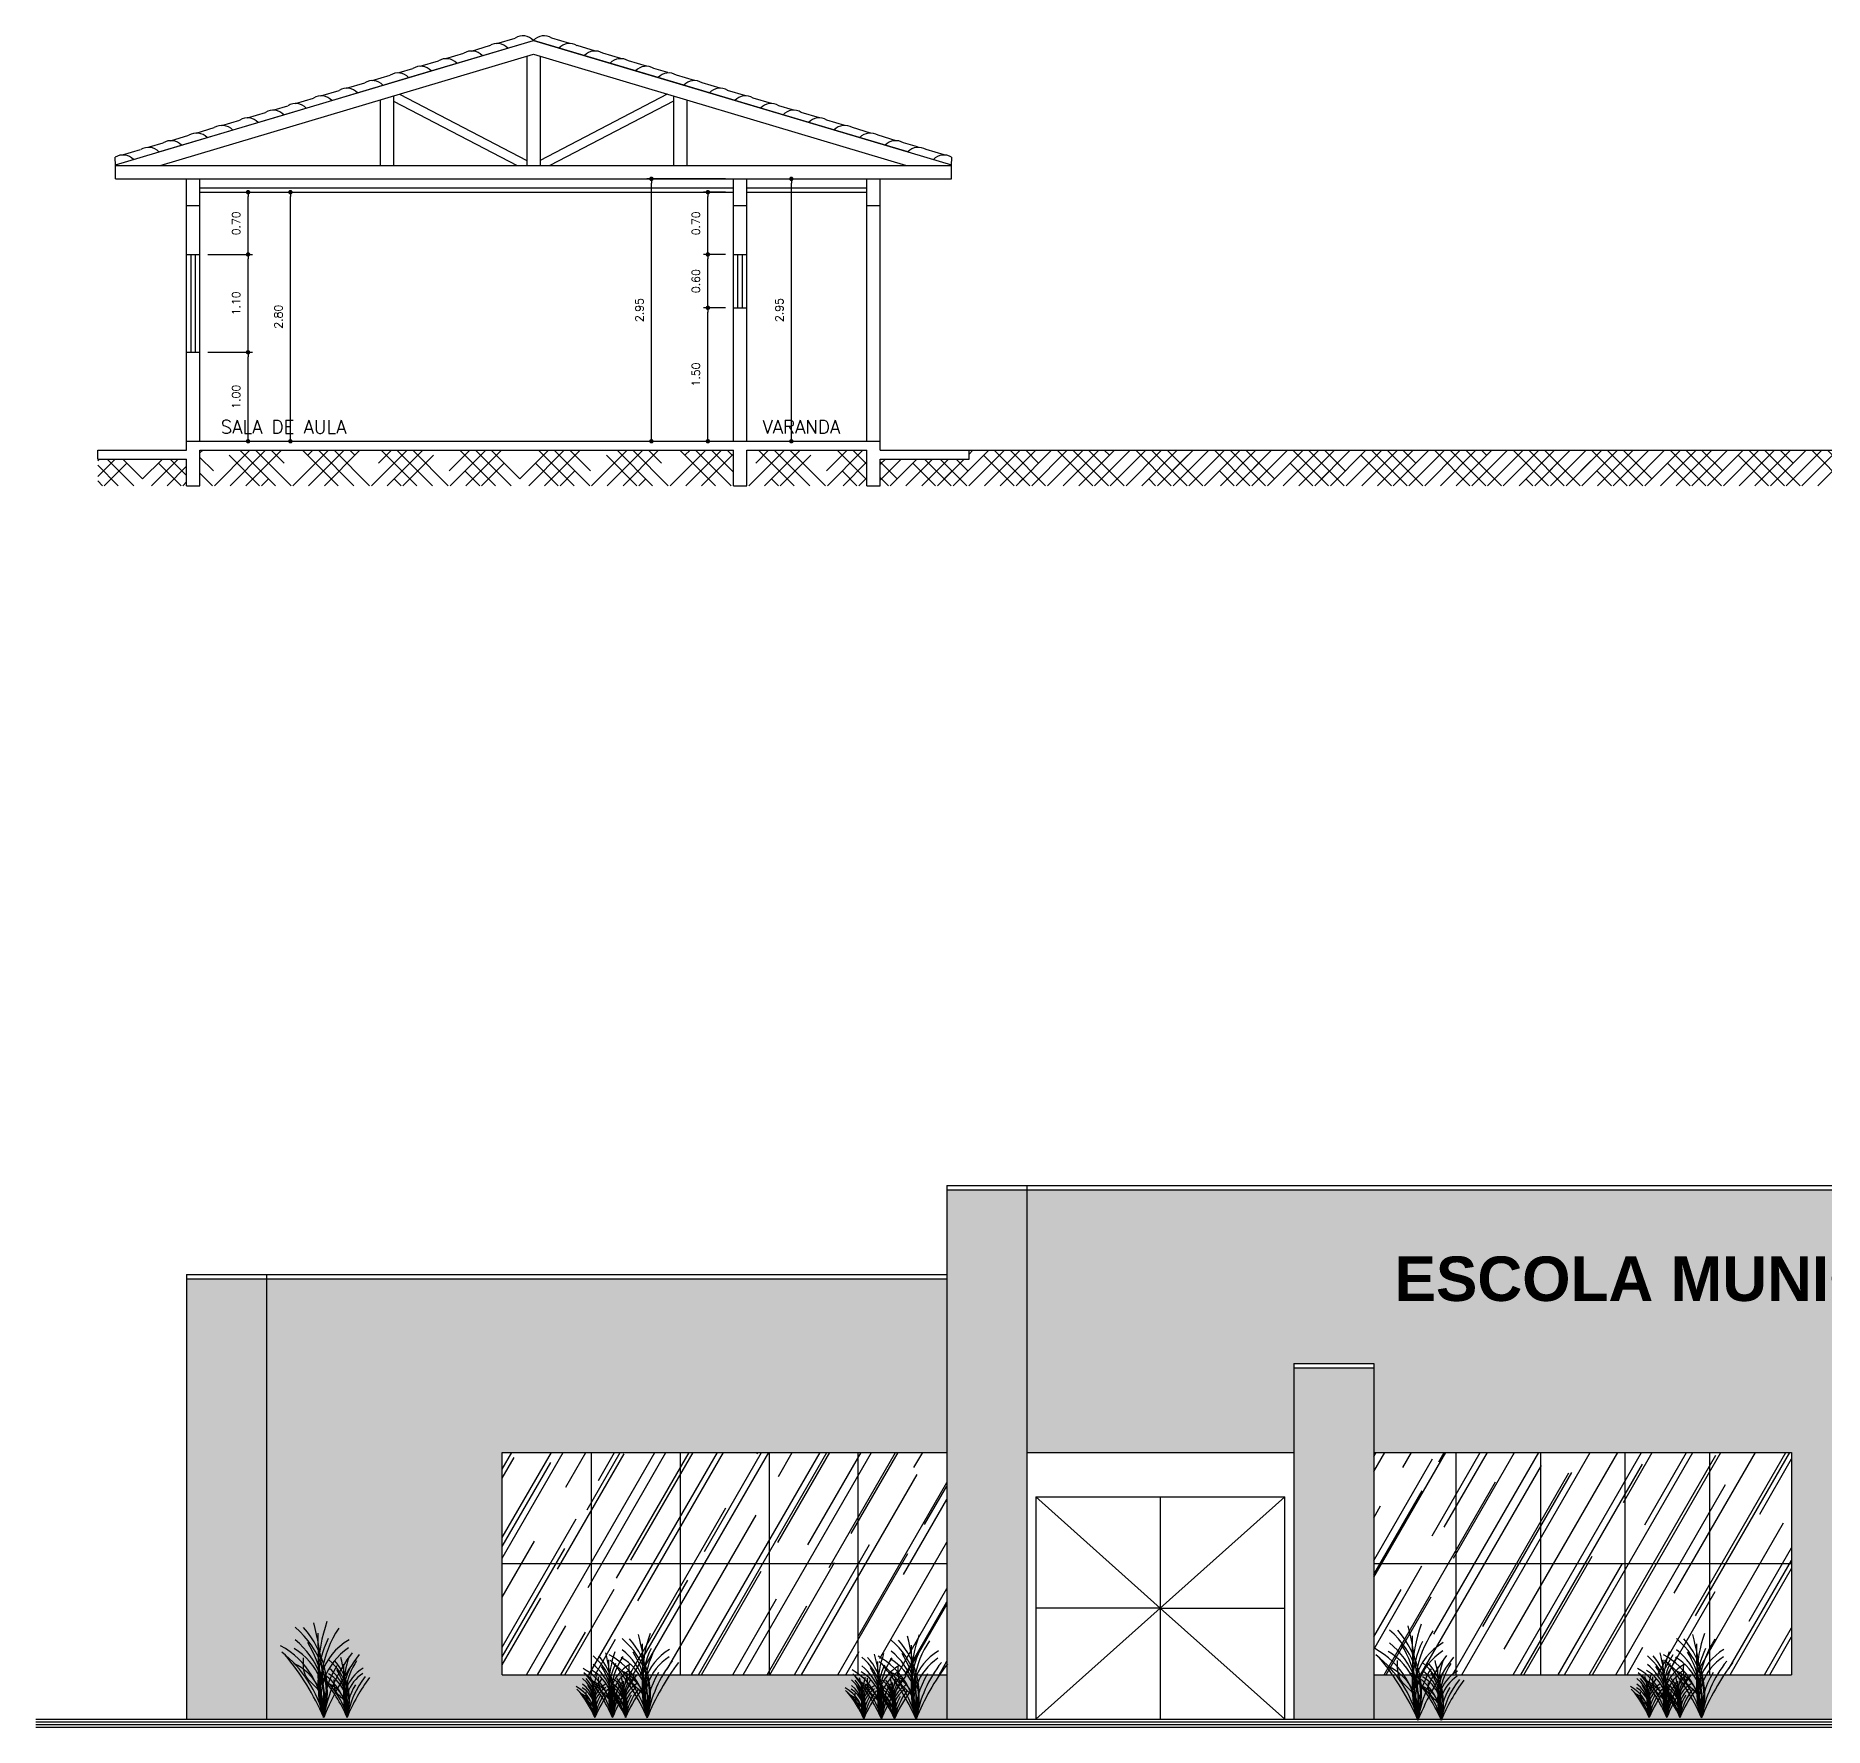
# Model space of a CAD drawing. Extents: x -437 to -220, y 135 to 227.
# Drawn here: x -323.64 to -303.53, y 208 to 227.01 of the extents above; entities that cross this region are included whole.
import ezdxf
from ezdxf.enums import TextEntityAlignment as Align

# ---------------------------------------------------------------- set-up
doc = ezdxf.new("R2010")
doc.units = 0
doc.header["$MEASUREMENT"] = 0
doc.layers.get('0').update_dxf_attribs({"linetype": 'CONTINUOUS'})
doc.layers.get('DEFPOINTS').update_dxf_attribs({"linetype": 'CONTINUOUS'})
for name, color, linetype in [('ALVENARIA', 7, 'CONTINUOUS'), ('ALVENARIA1', 44, 'CONTINUOUS'), ('ALVENARIA2', 9, 'CONTINUOUS'), ('COBERTURA', 6, 'CONTINUOUS'), ('COTA', 1, 'CONTINUOUS'), ('HATCH', 30, 'CONTINUOUS'), ('JAPOR', 142, 'CONTINUOUS'), ('JARDIM', 90, 'CONTINUOUS'), ('TEXTO3', 3, 'CONTINUOUS'), ('TEXTO5', 5, 'CONTINUOUS')]:
    doc.layers.add(name, color=color, linetype=linetype)
doc.styles.add('SANSSERIFBOLD', font='sasb____.pfb')
doc.styles.add('SIMPLEX', font='SIMPLEX.SHX')
doc.dimstyles.new('DIM50', dxfattribs={"dimtxt": 0.09, "dimasz": 0.05, "dimexe": 0.05, "dimexo": 0.09, "dimgap": 0.09, "dimtad": 1, "dimzin": 0, "dimdsep": 46, "dimtxsty": 'SIMPLEX', "dimblk": 'DOT', "dimcen": 0.09, "dimadec": 0, "dimazin": 0, "dimtfac": 1, "dimtix": 1, "dimtofl": 0, "dimtmove": 2, "dimatfit": 3, "dimldrblk": 'DOT', "dimfxl": 1, "dimtolj": 1, "dimtzin": 0, "dimarcsym": 0})
pattern_1 = [(60, (0, 81.377), (0.1169873, 1.20262794), [7.5, -1, 2.5, -0.5]), (60, (0.116, 82.0779), (-0.8259069, -0.1005127), [1.5, -0.165, 3, -0.375]), (60, (-0.24306, 81.80603), (1.0098815, 2.41916605), [4, -0.7, 2, -0.5])]

# ---------------------------------------------------------------- blocks, each defined once
blk = doc.blocks.new('DOT')
at = {"layer": 'ALVENARIA', "color": 0, "linetype": 'ByBlock'}
blk.add_line((-0.5, 0), (-1, 0), dxfattribs=at)
at = {"layer": 'ALVENARIA', "color": 0, "linetype": 'ByBlock', "const_width": 0.5}
blk.add_lwpolyline([(-0.25, 0, 1), (0.25, 0, 1)], format="xyb", close=True, dxfattribs=at)
blk = doc.blocks.new('*D223')
at = {"color": 0, "linetype": 'ByBlock'}
for p, q in [((-321.706, 223.454), (-321.205, 223.454)), ((-321.255, 222.504), (-321.255, 223.404))]:
    blk.add_line(p, q, dxfattribs=at)
at = {"layer": 'DEFPOINTS', "color": 0, "linetype": 'ByBlock'}
for p in [(-321.796, 223.454), (-321.255, 223.454), (-321.796, 222.454)]:
    blk.add_point(p, dxfattribs=at)
at = {"color": 0, "linetype": 'ByBlock', "xscale": 0.05, "yscale": 0.05, "zscale": 0.05}
for p, rotation in [((-321.255, 223.454), 90), ((-321.255, 222.454), 270)]:
    blk.add_blockref('DOT', p, dxfattribs=dict(at, rotation=rotation))
at = {"color": 0, "linetype": 'ByBlock', "insert": (-321.39, 222.954), "char_height": 0.09, "attachment_point": 5, "rotation": 90, "style": 'SIMPLEX'}
blk.add_mtext('\\A1;1.00', dxfattribs=at)
blk = doc.blocks.new('*D224')
at = {"color": 0, "linetype": 'ByBlock'}
for p, q in [((-321.706, 224.554), (-321.205, 224.554)), ((-321.255, 223.504), (-321.255, 224.504))]:
    blk.add_line(p, q, dxfattribs=at)
at = {"layer": 'DEFPOINTS', "color": 0, "linetype": 'ByBlock'}
for p in [(-321.796, 224.554), (-321.255, 224.554), (-321.796, 223.454)]:
    blk.add_point(p, dxfattribs=at)
at = {"color": 0, "linetype": 'ByBlock', "xscale": 0.05, "yscale": 0.05, "zscale": 0.05}
for p, rotation in [((-321.255, 224.554), 90), ((-321.255, 223.454), 270)]:
    blk.add_blockref('DOT', p, dxfattribs=dict(at, rotation=rotation))
at = {"color": 0, "linetype": 'ByBlock', "insert": (-321.39, 224.004), "char_height": 0.09, "attachment_point": 5, "rotation": 90, "style": 'SIMPLEX'}
blk.add_mtext('\\A1;1.10', dxfattribs=at)
blk = doc.blocks.new('*D225')
at = {"color": 0, "linetype": 'ByBlock'}
for p, q in [((-321.706, 225.254), (-321.205, 225.254)), ((-321.255, 224.604), (-321.255, 225.204))]:
    blk.add_line(p, q, dxfattribs=at)
at = {"layer": 'DEFPOINTS', "color": 0, "linetype": 'ByBlock'}
for p in [(-321.796, 225.254), (-321.255, 225.254), (-321.796, 224.554)]:
    blk.add_point(p, dxfattribs=at)
at = {"color": 0, "linetype": 'ByBlock', "xscale": 0.05, "yscale": 0.05, "zscale": 0.05}
for p, rotation in [((-321.255, 225.254), 90), ((-321.255, 224.554), 270)]:
    blk.add_blockref('DOT', p, dxfattribs=dict(at, rotation=rotation))
at = {"color": 0, "linetype": 'ByBlock', "insert": (-321.39, 224.904), "char_height": 0.09, "attachment_point": 5, "rotation": 90, "style": 'SIMPLEX'}
blk.add_mtext('\\A1;0.70', dxfattribs=at)
blk = doc.blocks.new('*D226')
at = {"color": 0, "linetype": 'ByBlock'}
for p, q in [((-315.886, 223.954), (-316.134, 223.954)), ((-316.084, 222.504), (-316.084, 223.904))]:
    blk.add_line(p, q, dxfattribs=at)
at = {"layer": 'DEFPOINTS', "color": 0, "linetype": 'ByBlock'}
for p in [(-316.084, 223.954), (-315.796, 223.954), (-315.796, 222.454)]:
    blk.add_point(p, dxfattribs=at)
at = {"color": 0, "linetype": 'ByBlock', "xscale": 0.05, "yscale": 0.05, "zscale": 0.05}
for p, rotation in [((-316.084, 223.954), 90), ((-316.084, 222.454), 270)]:
    blk.add_blockref('DOT', p, dxfattribs=dict(at, rotation=rotation))
at = {"color": 0, "linetype": 'ByBlock', "insert": (-316.219, 223.204), "char_height": 0.09, "attachment_point": 5, "rotation": 90, "style": 'SIMPLEX'}
blk.add_mtext('\\A1;1.50', dxfattribs=at)
blk = doc.blocks.new('*D227')
at = {"color": 0, "linetype": 'ByBlock'}
for p, q in [((-315.886, 224.554), (-316.134, 224.554)), ((-316.084, 224.004), (-316.084, 224.504))]:
    blk.add_line(p, q, dxfattribs=at)
at = {"layer": 'DEFPOINTS', "color": 0, "linetype": 'ByBlock'}
for p in [(-316.084, 224.554), (-315.796, 224.554), (-315.796, 223.954)]:
    blk.add_point(p, dxfattribs=at)
at = {"color": 0, "linetype": 'ByBlock', "xscale": 0.05, "yscale": 0.05, "zscale": 0.05}
for p, rotation in [((-316.084, 224.554), 90), ((-316.084, 223.954), 270)]:
    blk.add_blockref('DOT', p, dxfattribs=dict(at, rotation=rotation))
at = {"color": 0, "linetype": 'ByBlock', "insert": (-316.219, 224.254), "char_height": 0.09, "attachment_point": 5, "rotation": 90, "style": 'SIMPLEX'}
blk.add_mtext('\\A1;0.60', dxfattribs=at)
blk = doc.blocks.new('*D228')
at = {"color": 0, "linetype": 'ByBlock'}
for p, q in [((-315.886, 225.254), (-316.134, 225.254)), ((-316.084, 224.604), (-316.084, 225.204))]:
    blk.add_line(p, q, dxfattribs=at)
at = {"layer": 'DEFPOINTS', "color": 0, "linetype": 'ByBlock'}
for p in [(-316.084, 225.254), (-315.796, 225.254), (-315.796, 224.554)]:
    blk.add_point(p, dxfattribs=at)
at = {"color": 0, "linetype": 'ByBlock', "xscale": 0.05, "yscale": 0.05, "zscale": 0.05}
for p, rotation in [((-316.084, 225.254), 90), ((-316.084, 224.554), 270)]:
    blk.add_blockref('DOT', p, dxfattribs=dict(at, rotation=rotation))
at = {"color": 0, "linetype": 'ByBlock', "insert": (-316.219, 224.904), "char_height": 0.09, "attachment_point": 5, "rotation": 90, "style": 'SIMPLEX'}
blk.add_mtext('\\A1;0.70', dxfattribs=at)
blk = doc.blocks.new('*D229')
at = {"color": 0, "linetype": 'ByBlock'}
for p, q in [((-315.886, 225.404), (-316.769, 225.404)), ((-316.719, 222.504), (-316.719, 225.354))]:
    blk.add_line(p, q, dxfattribs=at)
at = {"layer": 'DEFPOINTS', "color": 0, "linetype": 'ByBlock'}
for p in [(-316.719, 225.404), (-315.796, 225.404), (-315.796, 222.454)]:
    blk.add_point(p, dxfattribs=at)
at = {"color": 0, "linetype": 'ByBlock', "xscale": 0.05, "yscale": 0.05, "zscale": 0.05}
for p, rotation in [((-316.719, 225.404), 90), ((-316.719, 222.454), 270)]:
    blk.add_blockref('DOT', p, dxfattribs=dict(at, rotation=rotation))
at = {"color": 0, "linetype": 'ByBlock', "insert": (-316.854, 223.929), "char_height": 0.09, "attachment_point": 5, "rotation": 90, "style": 'SIMPLEX'}
blk.add_mtext('\\A1;2.95', dxfattribs=at)
blk = doc.blocks.new('*D230')
at = {"color": 0, "linetype": 'ByBlock'}
for p, q in [((-321.706, 225.254), (-320.729, 225.254)), ((-320.779, 222.504), (-320.779, 225.204))]:
    blk.add_line(p, q, dxfattribs=at)
at = {"layer": 'DEFPOINTS', "color": 0, "linetype": 'ByBlock'}
for p in [(-321.796, 225.254), (-320.779, 225.254), (-321.796, 222.454)]:
    blk.add_point(p, dxfattribs=at)
at = {"color": 0, "linetype": 'ByBlock', "xscale": 0.05, "yscale": 0.05, "zscale": 0.05}
for p, rotation in [((-320.779, 225.254), 90), ((-320.779, 222.454), 270)]:
    blk.add_blockref('DOT', p, dxfattribs=dict(at, rotation=rotation))
at = {"color": 0, "linetype": 'ByBlock', "insert": (-320.914, 223.854), "char_height": 0.09, "attachment_point": 5, "rotation": 90, "style": 'SIMPLEX'}
blk.add_mtext('\\A1;2.80', dxfattribs=at)
blk = doc.blocks.new('*D231')
at = {"color": 0, "linetype": 'ByBlock'}
for p, q in [((-315.556, 225.404), (-315.095, 225.404)), ((-315.145, 222.504), (-315.145, 225.354))]:
    blk.add_line(p, q, dxfattribs=at)
at = {"layer": 'DEFPOINTS', "color": 0, "linetype": 'ByBlock'}
for p in [(-315.646, 225.404), (-315.145, 225.404), (-315.646, 222.454)]:
    blk.add_point(p, dxfattribs=at)
at = {"color": 0, "linetype": 'ByBlock', "xscale": 0.05, "yscale": 0.05, "zscale": 0.05}
for p, rotation in [((-315.145, 225.404), 90), ((-315.145, 222.454), 270)]:
    blk.add_blockref('DOT', p, dxfattribs=dict(at, rotation=rotation))
at = {"color": 0, "linetype": 'ByBlock', "insert": (-315.28, 223.929), "char_height": 0.09, "attachment_point": 5, "rotation": 90, "style": 'SIMPLEX'}
blk.add_mtext('\\A1;2.95', dxfattribs=at)

msp = doc.modelspace()

# ---------------------------------------------------------------- hatches: boundary and pattern name
at = {"layer": 'HATCH'}
h = msp.add_hatch(dxfattribs=at)
h.set_pattern_fill('HOUND', color=256, scale=2, angle=45, style=0)
h.paths.add_polyline_path([(-296.846, 221.954), (-296.846, 222.254), (-297.846, 222.254), (-297.846, 222.354), (-313.146, 222.354), (-313.146, 222.254), (-314.146, 222.254), (-314.146, 221.954)])
h.paths.add_polyline_path([(-296.696, 222.354), (-296.696, 221.954), (-295.346, 221.954), (-295.346, 222.354)])
h.paths.add_polyline_path([(-295.196, 222.354), (-295.196, 221.954), (-289.196, 221.954), (-289.196, 222.354)])
h.paths.add_polyline_path([(-288.046, 221.954), (-288.046, 222.254), (-289.046, 222.254), (-289.046, 221.954)])
h.paths.add_polyline_path([(-321.796, 222.354), (-321.796, 221.954), (-315.796, 221.954), (-315.796, 222.354)])
h.paths.add_polyline_path([(-315.646, 222.354), (-315.646, 221.954), (-314.296, 221.954), (-314.296, 222.354)])
h.paths.add_polyline_path([(-321.946, 221.954), (-321.946, 222.254), (-322.946, 222.254), (-322.946, 221.954)])
h = msp.add_hatch(dxfattribs=at)
h.set_pattern_fill('ANSI31', color=256, style=0)
h.paths.add_polyline_path([(-297.846, 222.354), (-313.146, 222.354), (-313.146, 222.254), (-314.146, 222.254), (-314.146, 221.954), (-296.846, 221.954), (-296.846, 222.254), (-297.846, 222.254)])
h = msp.add_hatch(dxfattribs=at)
h.set_pattern_fill('AR-SAND', color=256, scale=0.3, style=0)
h.set_pattern_definition([(37.5, (0, 81.377), (-0.018898, 0.5780471), [0, -0.456, 0, -0.51, 0, -0.4875]), (7.5, (0, 81.377), (0.530933, 0.8466438), [0, -0.246, 0, -0.411, 0, -0.1575]), (327.5, (-0.369, 81.377), (0.93424256, 0.0016977), [0, -0.15, 0, -0.54, 0, -0.705]), (317.5, (-0.369, 81.377), (0.901838, 0.2633027), [0, -0.075, 0, -0.354, 0, -0.405])])
h.paths.add_polyline_path([(-289.946, 208.087), (-289.046, 208.087), (-289.046, 213.037), (-289.946, 213.037)])
h.paths.add_polyline_path([(-296.446, 214.037), (-297.346, 214.037), (-297.346, 208.087), (-296.446, 208.087)])
h.paths.add_polyline_path([(-301.246, 208.087), (-300.346, 208.087), (-300.346, 212.037), (-301.246, 212.037)])
h.paths.add_polyline_path([(-309.496, 208.087), (-308.596, 208.087), (-308.596, 212.037), (-309.496, 212.037)])
h.paths.add_polyline_path([(-312.496, 214.037), (-313.396, 214.037), (-313.396, 208.087), (-312.496, 208.087)])
h.paths.add_polyline_path([(-321.946, 208.087), (-321.046, 208.087), (-321.046, 213.037), (-321.946, 213.037)])
h = msp.add_hatch(dxfattribs=at)
h.set_pattern_fill('DOTS', color=256, scale=2, style=0)
h.set_pattern_definition([(0, (0, 81.37702), (0.0625, 0.125), [0, -0.125])])
h.paths.add_polyline_path([(-321.046, 213.037), (-321.046, 208.087), (-313.396, 208.087), (-313.396, 208.587), (-318.396, 208.587), (-318.396, 211.087), (-313.396, 211.087), (-313.396, 213.037)])
h.paths.add_polyline_path([(-312.496, 211.087), (-309.496, 211.087), (-309.496, 212.087), (-308.596, 212.087), (-308.596, 211.087), (-303.896, 211.087), (-303.896, 208.587), (-308.596, 208.587), (-308.596, 208.087), (-301.246, 208.087), (-301.246, 209.587), (-302.246, 209.587), (-302.246, 210.187), (-301.246, 210.187), (-301.246, 212.087), (-300.346, 212.087), (-300.346, 211.087), (-297.346, 211.087), (-297.346, 214.037), (-312.496, 214.037)])
h.paths.add_polyline_path([(-296.446, 210.187), (-295.446, 210.187), (-295.446, 209.587), (-296.446, 209.587), (-296.446, 208.087), (-289.946, 208.087), (-289.946, 208.587), (-293.796, 208.587), (-293.796, 211.087), (-289.946, 211.087), (-289.946, 213.037), (-296.446, 213.037)])
h.paths.add_polyline_path([(-308.392, 212.642), (-301.348, 212.642), (-301.348, 213.428), (-308.392, 213.428)], flags=24)
at = {"layer": 'JAPOR'}
h = msp.add_hatch(dxfattribs=at)
h.set_pattern_fill('AR-RROOF', color=256, scale=0.5, angle=60, style=0)
h.set_pattern_definition(pattern_1)
h.paths.add_polyline_path([(-317.396, 211.087), (-318.396, 211.087), (-318.396, 209.837), (-317.396, 209.837)])
h.paths.add_polyline_path([(-316.396, 211.087), (-317.396, 211.087), (-317.396, 209.837), (-316.396, 209.837)])
h.paths.add_polyline_path([(-315.396, 211.087), (-316.396, 211.087), (-316.396, 209.837), (-315.396, 209.837)])
h.paths.add_polyline_path([(-314.396, 211.087), (-315.396, 211.087), (-315.396, 209.837), (-314.396, 209.837)])
h.paths.add_polyline_path([(-313.396, 211.087), (-314.396, 211.087), (-314.396, 209.837), (-313.396, 209.837)])
h.paths.add_polyline_path([(-313.396, 209.837), (-314.396, 209.837), (-314.396, 208.587), (-313.396, 208.587)])
h.paths.add_polyline_path([(-314.396, 209.837), (-315.396, 209.837), (-315.396, 208.587), (-314.396, 208.587)])
h.paths.add_polyline_path([(-315.396, 209.837), (-316.396, 209.837), (-316.396, 208.587), (-315.396, 208.587)])
h.paths.add_polyline_path([(-316.396, 209.837), (-317.396, 209.837), (-317.396, 208.587), (-316.396, 208.587)])
h.paths.add_polyline_path([(-317.396, 209.837), (-318.396, 209.837), (-318.396, 208.587), (-317.396, 208.587)])
h = msp.add_hatch(dxfattribs=at)
h.set_pattern_fill('AR-RROOF', color=256, scale=0.5, angle=60, style=0)
h.set_pattern_definition(pattern_1)
h.paths.add_polyline_path([(-307.671, 211.087), (-308.596, 211.087), (-308.596, 209.837), (-307.671, 209.837)])
h.paths.add_polyline_path([(-307.671, 209.837), (-306.721, 209.837), (-306.721, 211.087), (-307.671, 211.087)])
h.paths.add_polyline_path([(-305.771, 211.087), (-306.721, 211.087), (-306.721, 209.837), (-305.771, 209.837)])
h.paths.add_polyline_path([(-304.821, 211.087), (-305.771, 211.087), (-305.771, 209.837), (-304.821, 209.837)])
h.paths.add_polyline_path([(-304.821, 209.837), (-303.896, 209.837), (-303.896, 211.087), (-304.821, 211.087)])
h.paths.add_polyline_path([(-303.896, 208.587), (-303.896, 209.837), (-304.821, 209.837), (-304.821, 208.587)])
h.paths.add_polyline_path([(-304.821, 209.837), (-305.771, 209.837), (-305.771, 208.587), (-304.821, 208.587)])
h.paths.add_polyline_path([(-305.771, 209.837), (-306.721, 209.837), (-306.721, 208.587), (-305.771, 208.587)])
h.paths.add_polyline_path([(-307.671, 208.587), (-306.721, 208.587), (-306.721, 209.837), (-307.671, 209.837)])
h.paths.add_polyline_path([(-308.596, 208.587), (-307.671, 208.587), (-307.671, 209.837), (-308.596, 209.837)])

# ---------------------------------------------------------------- linework, layer by layer
at = {"layer": 'ALVENARIA', "linetype": 'Continuous', "ltscale": 0.5}
for p, q in [((-321.946, 224.554), (-321.946, 225.404)), ((-321.796, 224.554), (-321.796, 225.404)), ((-315.796, 224.554), (-315.796, 225.404)), ((-315.646, 224.554), (-315.646, 225.404)), ((-315.796, 222.454), (-315.796, 223.954)), ((-315.646, 222.454), (-315.646, 223.954)), ((-321.946, 222.354), (-321.946, 223.454)), ((-321.796, 222.454), (-321.796, 223.454)), ((-322.946, 222.254), (-322.946, 222.354)), ((-321.946, 221.954), (-321.946, 222.254)), ((-321.796, 221.954), (-321.796, 222.354)), ((-315.796, 221.954), (-315.796, 222.354)), ((-315.646, 221.954), (-315.646, 222.354))]:
    msp.add_line(p, q, dxfattribs=at)
at = {"layer": 'ALVENARIA'}
for p, q in [((-314.296, 225.104), (-314.296, 225.404)), ((-314.146, 225.104), (-314.146, 225.404)), ((-321.946, 225.104), (-321.796, 225.104)), ((-315.796, 225.104), (-315.646, 225.104)), ((-314.301, 225.104), (-314.151, 225.104)), ((-321.946, 224.554), (-321.796, 224.554)), ((-315.796, 224.554), (-315.646, 224.554)), ((-315.796, 223.954), (-315.646, 223.954)), ((-321.946, 223.454), (-321.796, 223.454)), ((-321.946, 222.454), (-315.646, 222.454)), ((-315.646, 222.454), (-314.146, 222.454)), ((-322.946, 222.354), (-321.946, 222.354)), ((-322.946, 222.254), (-321.946, 222.254)), ((-321.796, 222.354), (-315.796, 222.354)), ((-315.646, 222.354), (-314.296, 222.354)), ((-314.296, 221.954), (-314.296, 222.354)), ((-314.146, 222.354), (-313.146, 222.354)), ((-314.146, 221.954), (-314.146, 222.254)), ((-314.146, 222.254), (-313.146, 222.254)), ((-313.146, 222.254), (-313.146, 222.354)), ((-313.146, 222.354), (-297.846, 222.354)), ((-321.946, 221.954), (-321.796, 221.954)), ((-315.796, 221.954), (-315.646, 221.954)), ((-314.296, 221.954), (-314.146, 221.954)), ((-313.396, 214.087), (-296.446, 214.087)), ((-313.396, 214.037), (-296.446, 214.037)), ((-321.946, 213.087), (-313.396, 213.087)), ((-321.946, 213.037), (-313.396, 213.037)), ((-309.496, 211.087), (-309.496, 208.087))]:
    msp.add_line(p, q, dxfattribs=at)
at = {"layer": 'ALVENARIA1'}
for p, q in [((-321.796, 225.304), (-315.796, 225.304)), ((-315.646, 225.304), (-314.296, 225.304)), ((-321.796, 225.254), (-315.796, 225.254)), ((-315.646, 225.254), (-314.296, 225.254)), ((-314.296, 222.454), (-314.296, 225.104)), ((-314.146, 222.354), (-314.146, 225.104))]:
    msp.add_line(p, q, dxfattribs=at)
at = {"layer": 'ALVENARIA2'}
for p, q in [((-313.396, 214.087), (-313.396, 208.087)), ((-312.496, 214.087), (-312.496, 208.087)), ((-321.946, 213.087), (-321.946, 208.087)), ((-321.046, 213.087), (-321.046, 208.087)), ((-309.496, 212.087), (-309.496, 208.087)), ((-309.496, 212.087), (-308.596, 212.087)), ((-309.496, 212.037), (-308.596, 212.037)), ((-308.596, 212.087), (-308.596, 208.087)), ((-312.496, 211.087), (-309.496, 211.087)), ((-323.643, 208.087), (-286.955, 208.087)), ((-323.643, 208.057), (-286.955, 208.057)), ((-323.643, 208.027), (-286.955, 208.027)), ((-323.643, 207.997), (-286.955, 207.997))]:
    msp.add_line(p, q, dxfattribs=at)
at = {"layer": 'COBERTURA'}
for p, q in [((-322.746, 225.56), (-318.046, 226.96)), ((-319.45, 226.542), (-318.046, 226.96)), ((-318.744, 226.841), (-318.54, 226.902)), ((-318.456, 226.927), (-318.252, 226.987)), ((-318.046, 226.96), (-313.346, 225.56)), ((-316.643, 226.542), (-318.046, 226.96)), ((-317.636, 226.927), (-317.84, 226.987)), ((-317.349, 226.841), (-317.553, 226.902)), ((-322.243, 225.554), (-318.046, 226.804)), ((-319.319, 226.67), (-319.115, 226.73)), ((-319.031, 226.755), (-318.827, 226.816)), ((-318.121, 226.782), (-318.121, 225.554)), ((-318.046, 226.804), (-313.85, 225.554)), ((-317.971, 226.782), (-317.971, 225.554)), ((-317.061, 226.755), (-317.265, 226.816)), ((-316.774, 226.67), (-316.978, 226.73)), ((-320.854, 226.124), (-319.45, 226.542)), ((-320.147, 226.423), (-319.943, 226.483)), ((-319.86, 226.508), (-319.656, 226.569)), ((-319.557, 226.599), (-319.402, 226.645)), ((-316.536, 226.599), (-316.69, 226.645)), ((-315.239, 226.124), (-316.643, 226.542)), ((-316.233, 226.508), (-316.437, 226.569)), ((-315.945, 226.423), (-316.149, 226.483)), ((-320.722, 226.251), (-320.518, 226.312)), ((-320.435, 226.337), (-320.231, 226.398)), ((-319.771, 226.29), (-319.771, 225.554)), ((-319.621, 226.335), (-319.621, 225.554)), ((-319.621, 226.278), (-318.23, 225.554)), ((-319.552, 226.355), (-318.121, 225.61)), ((-316.54, 226.355), (-317.971, 225.61)), ((-316.471, 226.278), (-317.863, 225.554)), ((-316.471, 226.335), (-316.471, 225.554)), ((-316.321, 226.29), (-316.321, 225.554)), ((-315.658, 226.337), (-315.862, 226.398)), ((-315.37, 226.251), (-315.574, 226.312)), ((-322.257, 225.706), (-320.854, 226.124)), ((-321.263, 226.09), (-321.06, 226.151)), ((-320.961, 226.18), (-320.806, 226.226)), ((-315.132, 226.18), (-315.287, 226.226)), ((-313.835, 225.706), (-315.239, 226.124)), ((-314.829, 226.09), (-315.033, 226.151)), ((-322.126, 225.833), (-321.922, 225.894)), ((-321.838, 225.919), (-321.635, 225.98)), ((-321.551, 226.005), (-321.347, 226.065)), ((-314.542, 226.005), (-314.746, 226.065)), ((-314.254, 225.919), (-314.458, 225.98)), ((-313.967, 225.833), (-314.17, 225.894)), ((-322.667, 225.672), (-322.463, 225.733)), ((-322.364, 225.762), (-322.21, 225.808)), ((-313.728, 225.762), (-313.883, 225.808)), ((-313.426, 225.672), (-313.629, 225.733)), ((-322.746, 225.554), (-322.751, 225.647)), ((-322.746, 225.404), (-322.746, 225.56)), ((-322.746, 225.554), (-313.346, 225.554)), ((-313.346, 225.554), (-313.342, 225.647)), ((-313.346, 225.404), (-313.346, 225.56)), ((-322.746, 225.404), (-313.346, 225.404)), ((-321.946, 225.404), (-315.646, 225.404))]:
    msp.add_line(p, q, dxfattribs=at)
for centre, start, end in [((-318.453, 226.763), 43.0585, 122.109), ((-318.165, 226.849), 43.0585, 122.109), ((-317.927, 226.849), 57.891, 136.9415), ((-317.64, 226.763), 57.891, 136.9415), ((-319.028, 226.592), 43.0585, 122.109), ((-318.741, 226.678), 43.0585, 122.109), ((-317.352, 226.678), 57.891, 136.9415), ((-317.065, 226.592), 57.891, 136.9415), ((-319.857, 226.345), 43.0585, 122.109), ((-319.569, 226.431), 43.0585, 122.109), ((-319.316, 226.506), 43.0585, 122.109), ((-316.777, 226.506), 57.891, 136.9415), ((-316.523, 226.431), 57.891, 136.9415), ((-316.236, 226.345), 57.891, 136.9415), ((-320.432, 226.174), 43.0585, 122.109), ((-320.144, 226.26), 43.0585, 122.109), ((-315.948, 226.26), 57.891, 136.9415), ((-315.661, 226.174), 57.891, 136.9415), ((-321.26, 225.927), 43.0585, 122.109), ((-320.973, 226.013), 43.0585, 122.109), ((-320.719, 226.088), 43.0585, 122.109), ((-315.373, 226.088), 57.891, 136.9415), ((-315.12, 226.013), 57.891, 136.9415), ((-314.832, 225.927), 57.891, 136.9415), ((-321.835, 225.756), 43.0585, 122.109), ((-321.548, 225.842), 43.0585, 122.109), ((-314.545, 225.842), 57.891, 136.9415), ((-314.257, 225.756), 57.891, 136.9415), ((-322.664, 225.509), 43.0585, 122.109), ((-322.376, 225.595), 43.0585, 122.109), ((-322.123, 225.67), 43.0585, 122.109), ((-313.97, 225.67), 57.891, 136.9415), ((-313.716, 225.595), 57.891, 136.9415), ((-313.429, 225.509), 57.891, 136.9415)]:
    msp.add_arc(centre, 0.163, start, end, dxfattribs=at)
at = {"layer": 'JAPOR', "linetype": 'Continuous', "ltscale": 0.5}
for p, q in [((-321.946, 223.454), (-321.946, 224.554)), ((-321.896, 223.454), (-321.896, 224.554)), ((-321.846, 223.454), (-321.846, 224.554)), ((-321.796, 223.454), (-321.796, 224.554)), ((-315.796, 223.954), (-315.796, 224.554)), ((-315.746, 223.954), (-315.746, 224.554)), ((-315.696, 223.954), (-315.696, 224.554)), ((-315.646, 223.954), (-315.646, 224.554))]:
    msp.add_line(p, q, dxfattribs=at)
at = {"layer": 'JAPOR'}
for p, q in [((-318.396, 211.087), (-313.396, 211.087)), ((-318.396, 208.587), (-318.396, 211.087)), ((-317.396, 211.087), (-317.396, 208.587)), ((-316.396, 211.087), (-316.396, 208.587)), ((-315.396, 211.087), (-315.396, 208.587)), ((-314.396, 211.087), (-314.396, 208.587)), ((-308.596, 211.087), (-308.596, 208.587)), ((-308.596, 211.087), (-303.896, 211.087)), ((-307.671, 211.087), (-307.671, 208.587)), ((-306.721, 211.087), (-306.721, 208.587)), ((-305.771, 211.087), (-305.771, 208.587)), ((-304.821, 211.087), (-304.821, 208.587)), ((-303.896, 211.087), (-303.896, 208.587)), ((-312.396, 210.587), (-312.396, 208.087)), ((-312.396, 210.587), (-309.596, 210.587)), ((-312.396, 210.587), (-310.996, 209.337)), ((-310.996, 210.587), (-310.996, 208.087)), ((-309.596, 210.587), (-310.996, 209.337)), ((-309.596, 208.087), (-309.596, 210.587)), ((-318.396, 209.837), (-313.396, 209.837)), ((-308.596, 209.837), (-303.896, 209.837)), ((-310.996, 209.337), (-312.396, 208.087)), ((-310.996, 209.337), (-312.396, 209.337)), ((-310.996, 209.337), (-309.596, 208.087)), ((-310.996, 209.337), (-309.596, 209.337)), ((-318.396, 208.587), (-313.396, 208.587)), ((-308.596, 208.587), (-303.896, 208.587))]:
    msp.add_line(p, q, dxfattribs=at)
at = {"layer": 'JARDIM'}
for centre, radius, start, end in [((-318.643, 208.587), 1.826, 160.8821, 195.2212), ((-321.359, 208.364), 0.988, 344.9797, 50.0693), ((-321.289, 208.277), 0.9, 349.1565, 51.1963), ((-321.44, 208.409), 1.077, 344.4694, 41.2642), ((-324.033, 208.266), 3.632, 357.5011, 14.419), ((-314.542, 208.981), 5.927, 179.2871, 188.4708), ((-319.314, 208.489), 1.155, 154.1019, 199.2519), ((-319.77, 208.384), 0.692, 120.3323, 203.5015), ((-319.17, 208.416), 1.273, 146.8431, 193.987), ((-317.605, 208.328), 0.868, 344.9797, 50.0693), ((-317.677, 208.368), 0.947, 344.4694, 41.2642), ((-319.956, 208.243), 3.193, 357.5011, 14.419), ((-315.218, 208.525), 1.605, 160.8821, 195.2212), ((-315.681, 208.374), 1.119, 146.8431, 193.987), ((-314.581, 208.312), 0.868, 344.9797, 50.0693), ((-314.653, 208.352), 0.947, 344.4694, 41.2642), ((-316.932, 208.227), 3.193, 357.5011, 14.419), ((-312.193, 208.509), 1.605, 160.8821, 195.2212), ((-309.053, 208.332), 0.988, 344.9797, 50.0693), ((-309.135, 208.377), 1.077, 344.4694, 41.2642), ((-311.727, 208.234), 3.632, 357.5011, 14.419), ((-302.236, 208.949), 5.927, 179.2871, 188.4708), ((-306.337, 208.556), 1.826, 160.8821, 195.2212), ((-306.864, 208.384), 1.273, 146.8431, 193.987), ((-305.748, 208.328), 0.868, 344.9797, 50.0693), ((-305.82, 208.368), 0.947, 344.4694, 41.2642), ((-308.099, 208.243), 3.193, 357.5011, 14.419), ((-303.36, 208.525), 1.605, 160.8821, 195.2212), ((-303.823, 208.374), 1.119, 146.8431, 193.987), ((-321.33, 208.099), 0.926, 0.5893, 61.5589), ((-321.697, 207.794), 1.331, 13.6645, 51.9336), ((-323.074, 206.943), 2.913, 23.5783, 39.8451), ((-321.104, 208.265), 0.717, 347.3866, 59.1762), ((-321.7, 208.271), 1.306, 352.8396, 31.2932), ((-319.749, 208.313), 0.687, 123.1455, 197.336), ((-318.822, 207.84), 1.606, 141.7571, 170.3854), ((-317.481, 206.922), 3.155, 143.1018, 157.9276), ((-322.439, 208.208), 2.3, 357.5011, 14.419), ((-319.025, 208.412), 1.157, 160.8821, 195.2212), ((-317.809, 208.281), 0.676, 344.9797, 50.0693), ((-317.865, 208.312), 0.737, 344.4694, 41.2642), ((-319.639, 208.214), 2.485, 357.5011, 14.419), ((-315.95, 208.434), 1.25, 160.8821, 195.2212), ((-317.58, 208.095), 0.814, 0.5893, 61.5589), ((-316.311, 208.316), 0.871, 146.8431, 193.987), ((-317.382, 208.241), 0.63, 347.3866, 59.1762), ((-317.544, 208.252), 0.791, 349.1565, 51.1963), ((-317.906, 208.246), 1.148, 352.8396, 31.2932), ((-311.612, 208.871), 5.211, 179.2871, 188.4708), ((-315.808, 208.438), 1.016, 154.1019, 199.2519), ((-316.209, 208.346), 0.608, 120.3323, 203.5015), ((-316.19, 208.283), 0.604, 123.1455, 197.336), ((-314.785, 208.265), 0.676, 344.9797, 50.0693), ((-314.841, 208.296), 0.737, 344.4694, 41.2642), ((-316.615, 208.198), 2.485, 357.5011, 14.419), ((-312.926, 208.418), 1.25, 160.8821, 195.2212), ((-314.556, 208.079), 0.814, 0.5893, 61.5589), ((-313.287, 208.3), 0.871, 146.8431, 193.987), ((-314.519, 208.236), 0.791, 349.1565, 51.1963), ((-314.881, 208.23), 1.148, 352.8396, 31.2932), ((-308.588, 208.855), 5.211, 179.2871, 188.4708), ((-312.783, 208.422), 1.016, 154.1019, 199.2519), ((-313.184, 208.33), 0.608, 120.3323, 203.5015), ((-312.656, 208.358), 1.119, 146.8431, 193.987), ((-309.025, 208.067), 0.926, 0.5893, 61.5589), ((-309.392, 207.762), 1.331, 13.6645, 51.9336), ((-310.768, 206.911), 2.913, 23.5783, 39.8451), ((-308.799, 208.233), 0.717, 347.3866, 59.1762), ((-308.983, 208.245), 0.9, 349.1565, 51.1963), ((-309.395, 208.239), 1.306, 352.8396, 31.2932), ((-307.009, 208.457), 1.155, 154.1019, 199.2519), ((-307.465, 208.352), 0.692, 120.3323, 203.5015), ((-307.443, 208.281), 0.687, 123.1455, 197.336), ((-306.516, 207.808), 1.606, 141.7571, 170.3854), ((-305.175, 206.89), 3.155, 143.1018, 157.9276), ((-305.952, 208.281), 0.676, 344.9797, 50.0693), ((-306.008, 208.312), 0.737, 344.4694, 41.2642), ((-307.782, 208.214), 2.485, 357.5011, 14.419), ((-304.093, 208.434), 1.25, 160.8821, 195.2212), ((-305.723, 208.095), 0.814, 0.5893, 61.5589), ((-304.454, 208.316), 0.871, 146.8431, 193.987), ((-305.524, 208.241), 0.63, 347.3866, 59.1762), ((-305.686, 208.252), 0.791, 349.1565, 51.1963), ((-306.048, 208.246), 1.148, 352.8396, 31.2932), ((-299.755, 208.871), 5.211, 179.2871, 188.4708), ((-303.95, 208.438), 1.016, 154.1019, 199.2519), ((-304.351, 208.346), 0.608, 120.3323, 203.5015), ((-304.333, 208.283), 0.604, 123.1455, 197.336), ((-320.981, 208.184), 0.582, 352.4941, 65.4078), ((-320.727, 208.102), 0.586, 0.5893, 61.5589), ((-319.449, 208.173), 0.957, 147.5461, 183.8583), ((-320.584, 208.207), 0.454, 347.3866, 59.1762), ((-320.745, 208.27), 0.626, 344.9797, 50.0693), ((-320.701, 208.215), 0.57, 349.1565, 51.1963), ((-320.797, 208.299), 0.682, 344.4694, 41.2642), ((-320.962, 208.211), 0.827, 352.8396, 31.2932), ((-316.427, 208.661), 3.755, 179.2871, 188.4708), ((-319.45, 208.349), 0.732, 154.1019, 199.2519), ((-319.739, 208.283), 0.438, 120.3323, 203.5015), ((-319.359, 208.303), 0.806, 146.8431, 193.987), ((-319.725, 208.238), 0.435, 123.1455, 197.336), ((-317.79, 208.099), 0.634, 0.5893, 61.5589), ((-318.041, 207.891), 0.911, 13.6645, 51.9336), ((-318.983, 207.309), 1.993, 23.5783, 39.8451), ((-317.635, 208.213), 0.491, 347.3866, 59.1762), ((-317.761, 208.222), 0.616, 349.1565, 51.1963), ((-318.043, 208.217), 0.894, 352.8396, 31.2932), ((-313.144, 208.703), 4.056, 179.2871, 188.4708), ((-316.41, 208.367), 0.791, 154.1019, 199.2519), ((-316.722, 208.295), 0.474, 120.3323, 203.5015), ((-317.903, 207.827), 1.17, 13.6645, 51.9336), ((-316.707, 208.246), 0.47, 123.1455, 197.336), ((-316.073, 207.922), 1.099, 141.7571, 170.3854), ((-315.155, 207.294), 2.159, 143.1018, 157.9276), ((-319.113, 207.079), 2.56, 23.5783, 39.8451), ((-317.274, 208.17), 0.512, 352.4941, 65.4078), ((-315.927, 208.16), 0.842, 147.5461, 183.8583), ((-315.375, 207.868), 1.411, 141.7571, 170.3854), ((-314.196, 207.061), 2.774, 143.1018, 157.9276), ((-314.765, 208.083), 0.634, 0.5893, 61.5589), ((-315.017, 207.875), 0.911, 13.6645, 51.9336), ((-314.611, 208.197), 0.491, 347.3866, 59.1762), ((-314.737, 208.206), 0.616, 349.1565, 51.1963), ((-315.019, 208.201), 0.894, 352.8396, 31.2932), ((-310.12, 208.687), 4.056, 179.2871, 188.4708), ((-313.385, 208.351), 0.791, 154.1019, 199.2519), ((-313.698, 208.279), 0.474, 120.3323, 203.5015), ((-314.879, 207.811), 1.17, 13.6645, 51.9336), ((-313.683, 208.23), 0.47, 123.1455, 197.336), ((-313.048, 207.906), 1.099, 141.7571, 170.3854), ((-312.131, 207.279), 2.159, 143.1018, 157.9276), ((-316.089, 207.063), 2.56, 23.5783, 39.8451), ((-314.249, 208.154), 0.512, 352.4941, 65.4078), ((-314.357, 208.225), 0.63, 347.3866, 59.1762), ((-313.166, 208.267), 0.604, 123.1455, 197.336), ((-312.902, 208.144), 0.842, 147.5461, 183.8583), ((-312.35, 207.852), 1.411, 141.7571, 170.3854), ((-311.172, 207.045), 2.774, 143.1018, 157.9276), ((-308.676, 208.152), 0.582, 352.4941, 65.4078), ((-308.422, 208.07), 0.586, 0.5893, 61.5589), ((-307.144, 208.141), 0.957, 147.5461, 183.8583), ((-308.44, 208.238), 0.626, 344.9797, 50.0693), ((-308.396, 208.183), 0.57, 349.1565, 51.1963), ((-308.492, 208.267), 0.682, 344.4694, 41.2642), ((-308.656, 208.179), 0.827, 352.8396, 31.2932), ((-310.134, 208.176), 2.3, 357.5011, 14.419), ((-306.719, 208.38), 1.157, 160.8821, 195.2212), ((-304.122, 208.629), 3.755, 179.2871, 188.4708), ((-307.145, 208.317), 0.732, 154.1019, 199.2519), ((-307.434, 208.251), 0.438, 120.3323, 203.5015), ((-307.053, 208.271), 0.806, 146.8431, 193.987), ((-305.932, 208.099), 0.634, 0.5893, 61.5589), ((-306.184, 207.891), 0.911, 13.6645, 51.9336), ((-307.126, 207.309), 1.993, 23.5783, 39.8451), ((-305.778, 208.213), 0.491, 347.3866, 59.1762), ((-305.904, 208.222), 0.616, 349.1565, 51.1963), ((-306.186, 208.217), 0.894, 352.8396, 31.2932), ((-301.287, 208.703), 4.056, 179.2871, 188.4708), ((-304.552, 208.367), 0.791, 154.1019, 199.2519), ((-304.865, 208.295), 0.474, 120.3323, 203.5015), ((-306.046, 207.827), 1.17, 13.6645, 51.9336), ((-304.85, 208.246), 0.47, 123.1455, 197.336), ((-304.215, 207.922), 1.099, 141.7571, 170.3854), ((-303.298, 207.294), 2.159, 143.1018, 157.9276), ((-307.256, 207.079), 2.56, 23.5783, 39.8451), ((-305.416, 208.17), 0.512, 352.4941, 65.4078), ((-304.069, 208.16), 0.842, 147.5461, 183.8583), ((-303.518, 207.868), 1.411, 141.7571, 170.3854), ((-302.339, 207.061), 2.774, 143.1018, 157.9276), ((-320.96, 207.909), 0.843, 13.6645, 51.9336), ((-321.832, 207.37), 1.845, 23.5783, 39.8451), ((-320.506, 208.156), 0.369, 352.4941, 65.4078), ((-319.536, 208.149), 0.606, 147.5461, 183.8583), ((-319.138, 207.938), 1.017, 141.7571, 170.3854), ((-318.289, 207.357), 1.999, 143.1018, 157.9276), ((-317.756, 208.102), 0.401, 0.5893, 61.5589), ((-317.915, 207.97), 0.577, 13.6645, 51.9336), ((-318.511, 207.601), 1.263, 23.5783, 39.8451), ((-317.658, 208.174), 0.311, 347.3866, 59.1762), ((-317.768, 208.217), 0.428, 344.9797, 50.0693), ((-317.738, 208.179), 0.39, 349.1565, 51.1963), ((-317.803, 208.236), 0.467, 344.4694, 41.2642), ((-317.916, 208.176), 0.566, 352.8396, 31.2932), ((-318.927, 208.175), 1.574, 357.5011, 14.419), ((-317.551, 208.158), 0.398, 352.4941, 65.4078), ((-316.591, 208.314), 0.792, 160.8821, 195.2212), ((-314.813, 208.484), 2.57, 179.2871, 188.4708), ((-316.882, 208.271), 0.501, 154.1019, 199.2519), ((-317.079, 208.225), 0.3, 120.3323, 203.5015), ((-316.819, 208.239), 0.552, 146.8431, 193.987), ((-317.07, 208.195), 0.298, 123.1455, 197.336), ((-316.668, 207.99), 0.696, 141.7571, 170.3854), ((-316.087, 207.592), 1.368, 143.1018, 157.9276), ((-317.41, 208.102), 0.401, 0.5893, 61.5589), ((-317.569, 207.97), 0.577, 13.6645, 51.9336), ((-318.166, 207.601), 1.263, 23.5783, 39.8451), ((-316.502, 208.15), 0.655, 147.5461, 183.8583), ((-317.312, 208.174), 0.311, 347.3866, 59.1762), ((-317.422, 208.217), 0.428, 344.9797, 50.0693), ((-317.392, 208.179), 0.39, 349.1565, 51.1963), ((-317.458, 208.236), 0.467, 344.4694, 41.2642), ((-317.571, 208.176), 0.566, 352.8396, 31.2932), ((-318.582, 208.175), 1.574, 357.5011, 14.419), ((-316.245, 208.314), 0.792, 160.8821, 195.2212), ((-314.467, 208.484), 2.57, 179.2871, 188.4708), ((-316.536, 208.271), 0.501, 154.1019, 199.2519), ((-316.734, 208.225), 0.3, 120.3323, 203.5015), ((-316.473, 208.239), 0.552, 146.8431, 193.987), ((-316.724, 208.195), 0.298, 123.1455, 197.336), ((-316.323, 207.99), 0.696, 141.7571, 170.3854), ((-315.741, 207.592), 1.368, 143.1018, 157.9276), ((-314.731, 208.086), 0.401, 0.5893, 61.5589), ((-314.891, 207.954), 0.577, 13.6645, 51.9336), ((-315.487, 207.585), 1.263, 23.5783, 39.8451), ((-314.633, 208.158), 0.311, 347.3866, 59.1762), ((-314.744, 208.201), 0.428, 344.9797, 50.0693), ((-314.713, 208.163), 0.39, 349.1565, 51.1963), ((-315.959, 207.293), 1.993, 23.5783, 39.8451), ((-314.779, 208.22), 0.467, 344.4694, 41.2642), ((-314.892, 208.16), 0.566, 352.8396, 31.2932), ((-315.903, 208.159), 1.574, 357.5011, 14.419), ((-314.527, 208.142), 0.398, 352.4941, 65.4078), ((-313.566, 208.298), 0.792, 160.8821, 195.2212), ((-311.789, 208.468), 2.57, 179.2871, 188.4708), ((-313.857, 208.255), 0.501, 154.1019, 199.2519), ((-314.055, 208.209), 0.3, 120.3323, 203.5015), ((-313.795, 208.223), 0.552, 146.8431, 193.987), ((-314.046, 208.179), 0.298, 123.1455, 197.336), ((-313.644, 207.974), 0.696, 141.7571, 170.3854), ((-313.063, 207.576), 1.368, 143.1018, 157.9276), ((-314.386, 208.086), 0.401, 0.5893, 61.5589), ((-314.545, 207.954), 0.577, 13.6645, 51.9336), ((-315.142, 207.585), 1.263, 23.5783, 39.8451), ((-313.478, 208.134), 0.655, 147.5461, 183.8583), ((-314.288, 208.158), 0.311, 347.3866, 59.1762), ((-314.398, 208.201), 0.428, 344.9797, 50.0693), ((-314.368, 208.163), 0.39, 349.1565, 51.1963), ((-314.434, 208.22), 0.467, 344.4694, 41.2642), ((-314.546, 208.16), 0.566, 352.8396, 31.2932), ((-315.557, 208.159), 1.574, 357.5011, 14.419), ((-313.221, 208.298), 0.792, 160.8821, 195.2212), ((-311.443, 208.468), 2.57, 179.2871, 188.4708), ((-313.512, 208.255), 0.501, 154.1019, 199.2519), ((-313.709, 208.209), 0.3, 120.3323, 203.5015), ((-313.449, 208.223), 0.552, 146.8431, 193.987), ((-313.7, 208.179), 0.298, 123.1455, 197.336), ((-313.298, 207.974), 0.696, 141.7571, 170.3854), ((-312.717, 207.576), 1.368, 143.1018, 157.9276), ((-308.655, 207.877), 0.843, 13.6645, 51.9336), ((-309.526, 207.338), 1.845, 23.5783, 39.8451), ((-308.201, 208.124), 0.369, 352.4941, 65.4078), ((-308.279, 208.175), 0.454, 347.3866, 59.1762), ((-307.42, 208.206), 0.435, 123.1455, 197.336), ((-307.23, 208.117), 0.606, 147.5461, 183.8583), ((-306.833, 207.906), 1.017, 141.7571, 170.3854), ((-305.983, 207.325), 1.999, 143.1018, 157.9276), ((-305.898, 208.102), 0.401, 0.5893, 61.5589), ((-306.058, 207.97), 0.577, 13.6645, 51.9336), ((-306.654, 207.601), 1.263, 23.5783, 39.8451), ((-305.8, 208.174), 0.311, 347.3866, 59.1762), ((-305.911, 208.217), 0.428, 344.9797, 50.0693), ((-305.88, 208.179), 0.39, 349.1565, 51.1963), ((-305.946, 208.236), 0.467, 344.4694, 41.2642), ((-306.059, 208.176), 0.566, 352.8396, 31.2932), ((-307.07, 208.175), 1.574, 357.5011, 14.419), ((-305.694, 208.158), 0.398, 352.4941, 65.4078), ((-304.733, 208.314), 0.792, 160.8821, 195.2212), ((-302.956, 208.484), 2.57, 179.2871, 188.4708), ((-305.024, 208.271), 0.501, 154.1019, 199.2519), ((-305.222, 208.225), 0.3, 120.3323, 203.5015), ((-304.962, 208.239), 0.552, 146.8431, 193.987), ((-305.213, 208.195), 0.298, 123.1455, 197.336), ((-304.811, 207.99), 0.696, 141.7571, 170.3854), ((-304.23, 207.592), 1.368, 143.1018, 157.9276), ((-305.553, 208.102), 0.401, 0.5893, 61.5589), ((-305.712, 207.97), 0.577, 13.6645, 51.9336), ((-306.309, 207.601), 1.263, 23.5783, 39.8451), ((-304.645, 208.15), 0.655, 147.5461, 183.8583), ((-305.455, 208.174), 0.311, 347.3866, 59.1762), ((-305.565, 208.217), 0.428, 344.9797, 50.0693), ((-305.535, 208.179), 0.39, 349.1565, 51.1963), ((-305.601, 208.236), 0.467, 344.4694, 41.2642), ((-305.713, 208.176), 0.566, 352.8396, 31.2932), ((-306.724, 208.175), 1.574, 357.5011, 14.419), ((-304.388, 208.314), 0.792, 160.8821, 195.2212), ((-302.61, 208.484), 2.57, 179.2871, 188.4708), ((-304.679, 208.271), 0.501, 154.1019, 199.2519), ((-304.876, 208.225), 0.3, 120.3323, 203.5015), ((-304.616, 208.239), 0.552, 146.8431, 193.987), ((-304.867, 208.195), 0.298, 123.1455, 197.336), ((-304.465, 207.99), 0.696, 141.7571, 170.3854), ((-303.884, 207.592), 1.368, 143.1018, 157.9276), ((-317.604, 208.139), 0.252, 352.4941, 65.4078), ((-316.94, 208.134), 0.415, 147.5461, 183.8583), ((-317.259, 208.139), 0.252, 352.4941, 65.4078), ((-316.595, 208.134), 0.415, 147.5461, 183.8583), ((-314.58, 208.123), 0.252, 352.4941, 65.4078), ((-313.916, 208.118), 0.415, 147.5461, 183.8583), ((-314.235, 208.123), 0.252, 352.4941, 65.4078), ((-313.57, 208.118), 0.415, 147.5461, 183.8583), ((-305.747, 208.139), 0.252, 352.4941, 65.4078), ((-305.083, 208.134), 0.415, 147.5461, 183.8583), ((-305.402, 208.139), 0.252, 352.4941, 65.4078), ((-304.737, 208.134), 0.415, 147.5461, 183.8583)]:
    msp.add_arc(centre, radius, start, end, dxfattribs=at)
for points in [[(-320.404, 208.108), (-320.454, 208.402), (-320.601, 208.566), (-320.633, 208.778)], [(-316.766, 208.103), (-316.81, 208.362), (-316.939, 208.506), (-316.968, 208.693)], [(-313.742, 208.087), (-313.785, 208.346), (-313.915, 208.49), (-313.943, 208.677)], [(-308.099, 208.076), (-308.148, 208.37), (-308.295, 208.534), (-308.328, 208.746)], [(-304.909, 208.103), (-304.952, 208.362), (-305.082, 208.506), (-305.11, 208.693)], [(-320.141, 208.108), (-320.172, 208.294), (-320.265, 208.398), (-320.286, 208.533)], [(-317.354, 208.106), (-317.376, 208.233), (-317.439, 208.304), (-317.454, 208.396)], [(-317.156, 208.106), (-317.19, 208.307), (-317.29, 208.419), (-317.313, 208.565)], [(-317.009, 208.106), (-317.03, 208.233), (-317.094, 208.304), (-317.108, 208.396)], [(-314.33, 208.09), (-314.351, 208.217), (-314.415, 208.288), (-314.429, 208.38)], [(-314.132, 208.09), (-314.165, 208.291), (-314.266, 208.403), (-314.288, 208.549)], [(-313.984, 208.09), (-314.006, 208.217), (-314.07, 208.288), (-314.084, 208.38)], [(-307.835, 208.076), (-307.867, 208.262), (-307.96, 208.366), (-307.981, 208.501)], [(-305.497, 208.106), (-305.518, 208.233), (-305.582, 208.304), (-305.596, 208.396)], [(-305.299, 208.106), (-305.332, 208.307), (-305.433, 208.419), (-305.456, 208.565)], [(-305.151, 208.106), (-305.173, 208.233), (-305.237, 208.304), (-305.251, 208.396)]]:
    msp.add_spline(points, degree=3, dxfattribs=at)

# ---------------------------------------------------------------- texts
at = {"layer": 'TEXTO3', "style": 'SIMPLEX'}
for s, p in [('SALA DE AULA', (-320.856, 222.54)), ('VARANDA', (-315.033, 222.54))]:
    msp.add_text(s, height=0.15, dxfattribs=at).set_placement(p, align=Align.CENTER)
at = {"layer": 'TEXTO5', "style": 'SANSSERIFBOLD'}
msp.add_text('ESCOLA MUNICIPAL', height=0.5, dxfattribs=at).set_placement((-304.87, 212.789), align=Align.CENTER)

# ---------------------------------------------------------------- dimensions: what is measured, and where the dimension line sits
at = {"layer": 'COTA'}
for base, p1, p2, picture, middle in [((-321.255, 225.254), (-321.796, 224.554), (-321.796, 225.254), '*D225', (-321.39, 224.904)), ((-320.779, 225.254), (-321.796, 222.454), (-321.796, 225.254), '*D230', (-320.914, 223.854)), ((-316.719, 225.404), (-315.796, 222.454), (-315.796, 225.404), '*D229', (-316.854, 223.929)), ((-316.084, 225.254), (-315.796, 224.554), (-315.796, 225.254), '*D228', (-316.219, 224.904)), ((-315.145, 225.404), (-315.646, 222.454), (-315.646, 225.404), '*D231', (-315.28, 223.929)), ((-321.255, 224.554), (-321.796, 223.454), (-321.796, 224.554), '*D224', (-321.39, 224.004)), ((-316.084, 224.554), (-315.796, 223.954), (-315.796, 224.554), '*D227', (-316.219, 224.254)), ((-316.084, 223.954), (-315.796, 222.454), (-315.796, 223.954), '*D226', (-316.219, 223.204)), ((-321.255, 223.454), (-321.796, 222.454), (-321.796, 223.454), '*D223', (-321.39, 222.954))]:
    dim = msp.add_linear_dim(base=base, p1=p1, p2=p2, angle=90, dimstyle='DIM50', override={"dimse1": 1}, dxfattribs=at)
    dim.commit()
    dim.dimension.update_dxf_attribs({"geometry": picture, "text_midpoint": middle})

doc.saveas('drawing.dxf')
